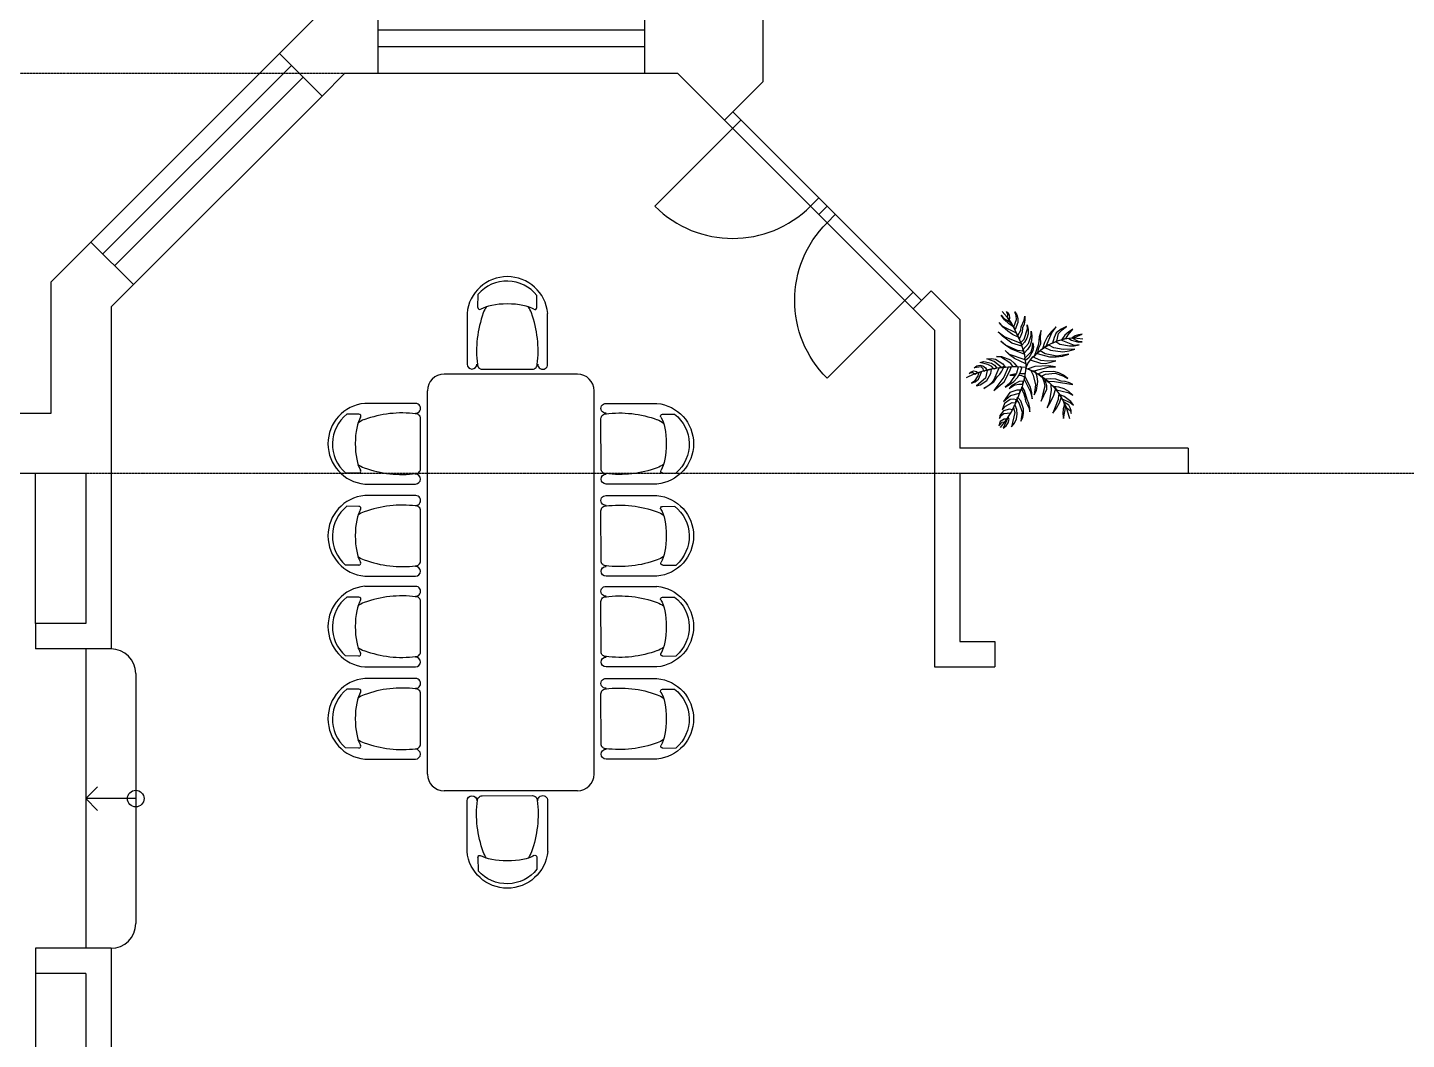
# Model space of a CAD drawing. Header units: millimetres. Extents: x -112665 to -16847, y 30630 to 100849.
# Drawn here: x -32575 to -24305, y 83153 to 89224 of the extents above; entities that cross this region are included whole.
import ezdxf

# ---------------------------------------------------------------- set-up
doc = ezdxf.new("R2010")
doc.units = ezdxf.units.MM
doc.linetypes.add('CENTER2', pattern=[1.125, 0.75, -0.125, 0.125, -0.125])
for name, color, linetype in [('axis', 40, 'CENTER2'), ('door', 251, 'Continuous'), ('furniture _san', 36, 'Continuous'), ('glass', 4, 'Continuous'), ('Stair', 250, 'Continuous'), ('wall', 5, 'Continuous')]:
    doc.layers.add(name, color=color, linetype=linetype)

# ---------------------------------------------------------------- blocks, each defined once
blk = doc.blocks.new('Door80')
for points in [[(-70, 0), (-70, 730)], [(-730, 70), (-730, 0)]]:
    blk.add_lwpolyline(points)
blk.add_lwpolyline([(-800, 0), (-800, 70), (0, 70), (0, 0)], close=True)
blk.add_arc((-70, 70), 660, 90, 180)
blk = doc.blocks.new('meeting82x94')
at = {"color": 0}
for p, q in [((-299, 60), (-297, 197)), ((300, 59), (301, 182)), ((-410, 0), (-410, -516)), ((410, -518), (410, 0)), ((-255, -567), (255, -568))]:
    blk.add_line(p, q, dxfattribs=at)
for centre, radius, start, end in [((0, -38), 412, 5.326, 174.674), ((-4, -60), 389, 38.34, 138.7949), ((803, -381), 1116, 159.7848, 187.1788), ((-279, 60), 20, 179.1439, 302.7212), ((0, -85), 261, 143.8353, 159.8233), ((0, -85), 261, 20.1767, 36.1647), ((-803, -381), 1116, 352.8212, 20.2152), ((280, 59), 20, 236.8061, 359.8079), ((-360, -516), 50, 180, 0), ((-255, -517), 50, 174.3983, 269.8812), ((255, -518), 50, 269.8812, 5.5618), ((360, -518), 50, 178.289, 1.711)]:
    blk.add_arc(centre, radius, start, end, dxfattribs=at)
blk.add_ellipse((0, 0), major_axis=(-300, 0), ratio=0.321481, start_param=3.598328, end_param=5.819257, dxfattribs=at)
blk = doc.blocks.new('plant1')
at = {"color": 0}
for points in [[(-723, 1686), (-576, 1511), (-440, 1318), (-225, 891), (-68, 446), (-29, 213), (0, 0)], [(-17, -31), (51, 124), (159, 269), (286, 404), (432, 530), (598, 647), (784, 744), (970, 811), (1155, 860), (1351, 889), (1527, 879), (1693, 860)], [(-10, 0), (-274, 19), (-801, -10), (-1065, -48), (-1329, -116), (-1573, -203), (-1807, -310)], [(-17, -22), (-56, -293), (-125, -564), (-330, -1097), (-467, -1349), (-613, -1582), (-779, -1795)], [(-17, -22), (159, -90), (344, -187), (686, -448), (833, -603), (979, -778), (1087, -971), (1185, -1155), (1292, -1533)]]:
    blk.add_lwpolyline(points, dxfattribs=at)
for points in [[(-596, 1686), (-547, 1637), (-508, 1570), (-498, 1492), (-508, 1424), (-567, 1502), (-557, 1570), (-567, 1628)], [(-342, 1676), (-283, 1579), (-254, 1473), (-254, 1356), (-332, 1143), (-371, 1221), (-293, 1444), (-303, 1560)], [(-811, 1347), (-713, 1240), (-303, 1046), (-244, 911), (-410, 988), (-557, 1095), (-694, 1211)], [(-752, 1570), (-684, 1482), (-479, 1366), (-401, 1230), (-537, 1318), (-655, 1434)], [(-39, 1540), (-39, 1424), (-68, 1298), (-117, 1192), (-127, 1066), (-166, 959), (-215, 853), (-254, 959), (-166, 1124), (-156, 1221), (-59, 1424)], [(29, 1279), (59, 1143), (59, 1008), (20, 882), (-49, 765), (-137, 669), (-156, 765), (-68, 853), (39, 1163)], [(-840, 1075), (-645, 920), (-166, 727), (-137, 639), (-430, 727), (-713, 940)], [(147, 1095), (166, 949), (156, 804), (117, 659), (39, 543), (-68, 436), (-107, 533), (68, 717), (147, 959)], [(442, 1112), (383, 918), (364, 705), (237, 327), (344, 453), (374, 589), (432, 715), (423, 918)], [(901, 1218), (755, 1083), (637, 928), (550, 753), (491, 560), (598, 637), (764, 1044)], [(1204, 1228), (1048, 1151), (901, 1044), (833, 899), (784, 734), (921, 792), (970, 1025), (1077, 1131)], [(1400, 1151), (1273, 1073), (1155, 976), (1067, 840), (1194, 879), (1253, 986)], [(1673, 773), (1566, 782), (1380, 879), (1273, 870), (1360, 821), (1566, 763)], [(1673, 1005), (1566, 986), (1468, 947), (1380, 889), (1468, 908)], [(-762, 794), (-615, 669), (-274, 523), (-88, 504), (-68, 397), (-440, 552), (-615, 659)], [(-635, 513), (-508, 397), (-39, 242), (-10, 116), (-352, 271), (-498, 378)], [(195, 746), (215, 620), (195, 504), (78, 291), (-20, 213), (-39, 281), (147, 475), (186, 610)], [(1273, 404), (921, 346), (569, 414), (413, 501), (325, 424), (696, 317), (901, 317), (1087, 346)], [(1458, 550), (1111, 541), (823, 589), (677, 676), (559, 598), (725, 521), (1097, 472), (1282, 501)], [(1585, 685), (1448, 666), (1048, 821), (882, 782), (1009, 705), (1292, 647), (1439, 647)], [(-1563, -10), (-1485, 48), (-1387, 68), (-1299, 48), (-1221, -10), (-1172, -87), (-1221, -87), (-1270, -116), (-1290, -39), (-1348, 19)], [(-1378, 155), (-1270, 184), (-1045, 136), (-948, 68), (-879, -19), (-977, -48), (-1036, 29), (-1148, 87)], [(-1182, 262), (-1045, 271), (-918, 252), (-703, 116), (-635, 10), (-684, 19), (-733, -10), (-965, 184)], [(-977, -688), (-664, -426), (-488, -97), (-449, 10), (-547, 10), (-674, -291)], [(-889, 329), (-742, 329), (-469, 233), (-361, 136), (-274, 19), (-391, 19), (-459, 126), (-772, 320)], [(-635, -591), (-498, -513), (-371, -417), (-264, -300), (-186, -155), (-137, -10), (-186, 19), (-244, 10), (-293, -165), (-498, -475)], [(872, 17), (667, 56), (256, 27), (61, -41), (198, -109), (696, 17)], [(882, 201), (647, 190), (440, 214), (188, 317), (120, 230), (423, 133), (579, 124)], [(-1710, -174), (-1651, -126), (-1573, -97), (-1495, -116), (-1436, -165), (-1495, -174), (-1544, -213), (-1612, -145)], [(-1641, -465), (-1534, -426), (-1436, -349), (-1338, -136), (-1387, -136), (-1436, -165), (-1456, -252), (-1563, -417)], [(-1495, -552), (-1387, -523), (-1182, -388), (-1065, -174), (-1045, -58), (-1172, -87), (-1221, -320)], [(-1270, -630), (-977, -426), (-870, -281), (-791, -203), (-733, -107), (-684, -10), (-821, -19), (-977, -368), (-1055, -475), (-1153, -562)], [(-515, -632), (-427, -564), (-330, -516), (-222, -497), (-115, -497), (-85, -409), (-212, -419), (-437, -535)], [(-308, -191), (-488, -230), (-339, -233)], [(-202, -188), (-223, -227), (-144, -235), (-56, -274), (-37, -235), (-37, -187)], [(178, -942), (169, -758), (129, -584), (-46, -254), (-66, -303), (-66, -351), (129, -729)], [(237, -816), (305, -690), (344, -419), (325, -274), (286, -138), (217, -109), (139, -90), (208, -225), (276, -516)], [(1243, -332), (1116, -225), (979, -157), (823, -119), (510, -128), (364, -187), (452, -254), (579, -196), (862, -167), (1126, -254)], [(442, -1010), (618, -652), (618, -545), (559, -351), (481, -283), (530, -419), (559, -555), (501, -787)], [(1400, -506), (1292, -458), (1165, -419), (1048, -409), (891, -351), (735, -342), (579, -351), (657, -409), (843, -419)], [(-681, -1020), (-473, -839), (-203, -768), (-173, -681), (-281, -681), (-496, -748)], [(110, -1330), (110, -1204), (81, -1078), (22, -962), (-56, -690), (-125, -574), (-144, -603), (-144, -652), (-85, -758), (-46, -884), (-27, -1010), (81, -1213)], [(628, -1204), (735, -1020), (823, -826), (882, -622), (735, -516), (745, -690), (686, -1039)], [(794, -1369), (911, -1223), (999, -1058), (1058, -874), (970, -816), (960, -962)], [(1400, -826), (1273, -719), (1136, -642), (979, -593), (823, -564), (911, -671), (1243, -748)], [(1419, -1126), (1341, -1020), (1136, -865), (1018, -816), (1067, -942), (1312, -1049)], [(-721, -1272), (-623, -1154), (-418, -1049), (-310, -1058), (-310, -1010), (-281, -971), (-388, -952), (-486, -962), (-652, -1078)], [(-447, -1775), (-349, -1669), (-291, -1543), (-271, -1398), (-281, -1262), (-330, -1126), (-369, -1155), (-379, -1204), (-339, -1349)], [(-164, -1611), (-105, -1494), (-85, -1369), (-85, -1243), (-164, -1000), (-252, -894), (-281, -923), (-291, -962), (-212, -1078), (-125, -1339)], [(1116, -1533), (1185, -1155), (1145, -1107), (1106, -1243), (1097, -1388)], [(1351, -1378), (1351, -1291), (1321, -1204), (1273, -1126), (1116, -1029), (1155, -1155), (1331, -1301)], [(-818, -1746), (-721, -1640), (-652, -1630), (-613, -1601), (-594, -1553), (-662, -1553), (-779, -1620)], [(-799, -1524), (-750, -1436), (-672, -1378), (-476, -1359), (-437, -1320), (-427, -1272), (-506, -1252), (-681, -1301), (-789, -1436)], [(-691, -1814), (-603, -1746), (-545, -1659), (-515, -1553), (-554, -1475), (-564, -1524)]]:
    blk.add_lwpolyline(points, close=True, dxfattribs=at)

msp = doc.modelspace()

# ---------------------------------------------------------------- linework, layer by layer
at = {"layer": 'axis'}
for p, q in [((-29245.2, 88947.7), (-45289.7, 88947.7)), ((-16847, 86547.7), (-45289.7, 86547.7))]:
    msp.add_line(p, q, dxfattribs=at)
at = {"layer": 'furniture _san'}
for p, q in [((-29277.2, 87144.7), (-30077.2, 87144.7)), ((-30177.2, 84744.7), (-30177.2, 87044.7)), ((-29177.2, 84744.7), (-29177.2, 87044.7)), ((-32526.8, 85647.7), (-32526.8, 86547.7)), ((-29277.2, 84644.7), (-30077.2, 84644.7)), ((-32526.8, 83547.7), (-32526.8, 82647.7))]:
    msp.add_line(p, q, dxfattribs=at)
for centre, start, end in [((-30077.2, 87044.7), 90, 180), ((-29277.2, 87044.7), 0, 90), ((-30077.2, 84744.7), 180, 270), ((-29277.2, 84744.7), 270, 0)]:
    msp.add_arc(centre, 100, start, end, dxfattribs=at)
at = {"layer": 'glass'}
for p, q in [((-28874.8, 89207.7), (-30474.8, 89207.7)), ((-31063.6, 89068), (-32195, 87936.6)), ((-28874.8, 89107.7), (-30474.8, 89107.7)), ((-30992.9, 88997.3), (-32124.3, 87865.9)), ((-30922.2, 88926.6), (-32053.6, 87795.2)), ((-28874.8, 88947.7), (-30474.8, 88947.7)), ((-30809.1, 88813.4), (-31940.4, 87682.1))]:
    msp.add_line(p, q, dxfattribs=at)
at = {"layer": 'Stair'}
for p, q in [((-32226.8, 85495.7), (-32226.8, 83699.7)), ((-31926.8, 85347.7), (-31926.8, 83847.7))]:
    msp.add_line(p, q, dxfattribs=at)
for points in [[(-32156.1, 84527), (-32226.8, 84597.7), (-32156.1, 84668.5)], [(-31926.8, 84597.7), (-32226.8, 84597.7)]]:
    msp.add_lwpolyline(points, dxfattribs=at)
msp.add_circle((-31926.8, 84597.7), 50, dxfattribs=at)
for centre, start, end in [((-32074.8, 85347.7), 0, 90), ((-32074.8, 83847.7), 270, 0)]:
    msp.add_arc(centre, 148, start, end, dxfattribs=at)
at = {"layer": 'wall'}
for p, q in [((-28165.6, 89656.9), (-28165.6, 88898.5)), ((-31063.6, 89068), (-30823.9, 89307.7)), ((-30474.8, 89307.7), (-30474.8, 88947.7)), ((-28874.8, 89307.7), (-28874.8, 88947.7)), ((-31063.6, 89068), (-30809.1, 88813.4)), ((-30809.1, 88813.4), (-30674.8, 88947.7)), ((-30474.8, 88947.7), (-30674.8, 88947.7)), ((-28674.8, 88947.7), (-28874.8, 88947.7)), ((-28674.8, 88947.7), (-28395.6, 88668.6)), ((-28165.6, 88898.5), (-28395.6, 88668.6)), ((-32434.8, 87696.9), (-32195, 87936.6)), ((-32195, 87936.6), (-31940.4, 87682.1)), ((-32434.8, 87696.9), (-32434.8, 86907.7)), ((-31940.4, 87682.1), (-32074.8, 87547.7)), ((-27156.7, 87644.7), (-27264.2, 87537.2)), ((-27156.7, 87644.7), (-26983.8, 87471.7)), ((-32074.8, 87547.7), (-32074.8, 85495.7)), ((-27264.2, 87537.2), (-27135.8, 87408.7)), ((-26983.8, 87471.7), (-26983.8, 86699.7)), ((-27135.8, 87408.7), (-27135.8, 85387.7)), ((-32434.8, 86907.7), (-33854.8, 86907.7)), ((-25614.8, 86699.7), (-26983.8, 86699.7)), ((-25614.8, 86699.7), (-25614.8, 86547.7)), ((-32226.8, 86547.7), (-33854.8, 86547.7)), ((-32226.8, 86547.7), (-32226.8, 85647.7)), ((-25614.8, 86547.7), (-26983.8, 86547.7)), ((-26983.8, 86547.7), (-26983.8, 85539.7)), ((-32226.8, 85647.7), (-32526.8, 85647.7)), ((-32526.8, 85647.7), (-32526.8, 85495.7)), ((-26983.8, 85539.7), (-26774.8, 85539.7)), ((-26774.8, 85539.7), (-26774.8, 85387.7)), ((-32074.8, 85495.7), (-32526.8, 85495.7)), ((-27135.8, 85387.7), (-26774.8, 85387.7)), ((-32074.8, 83699.7), (-32526.8, 83699.7)), ((-32526.8, 83699.7), (-32526.8, 83547.7)), ((-32074.8, 83699.7), (-32074.8, 82647.7)), ((-32226.8, 83547.7), (-32526.8, 83547.7)), ((-32226.8, 83547.7), (-32226.8, 82647.7))]:
    msp.add_line(p, q, dxfattribs=at)

# ---------------------------------------------------------------- block references
at = {"color": 82, "xscale": 0.1999999999534339, "yscale": 0.1999999999534339}
msp.add_blockref('plant1', (-26585.4, 87184.2), dxfattribs=at)
at = {"layer": 'door', "rotation": 135.0000000005896}
msp.add_blockref('Door80', (-28346.1, 88718.1), dxfattribs=at)
at = {"layer": 'door', "xscale": -1, "rotation": 135.0000000005894}
msp.add_blockref('Door80', (-27214.7, 87586.7), dxfattribs=at)
at = {"layer": 'furniture _san', "xscale": 0.5896967339795083, "yscale": 0.5896967339795083, "zscale": 0.5896967339795083}
msp.add_blockref('meeting82x94', (-29697.8, 87508.9), dxfattribs=at)
at = {"layer": 'furniture _san', "yscale": 0.5896967339795083}
for p, xscale, zscale, rotation in [((-30553, 86727.1), 0.5896967339795083, 0.5896967339795083, 90), ((-28801.3, 86727.1), -0.5896967339795083, 0.5896967339745024, 270), ((-30553, 86174.2), 0.5896967339795083, 0.5896967339795083, 90), ((-28801.3, 86174.2), -0.5896967339795083, 0.5896967339745024, 270), ((-30553, 85629.6), 0.5896967339795083, 0.5896967339795083, 90), ((-28801.3, 85629.6), -0.5896967339795083, 0.5896967339745024, 270), ((-30553, 85076.7), 0.5896967339795083, 0.5896967339795083, 90), ((-28801.3, 85076.7), -0.5896967339795083, 0.5896967339745024, 270), ((-29697.8, 84280.6), -0.5896967339795083, 0.5896967339745024, 180)]:
    msp.add_blockref('meeting82x94', p, dxfattribs=dict(at, xscale=xscale, zscale=zscale, rotation=rotation))

doc.saveas('drawing.dxf')
